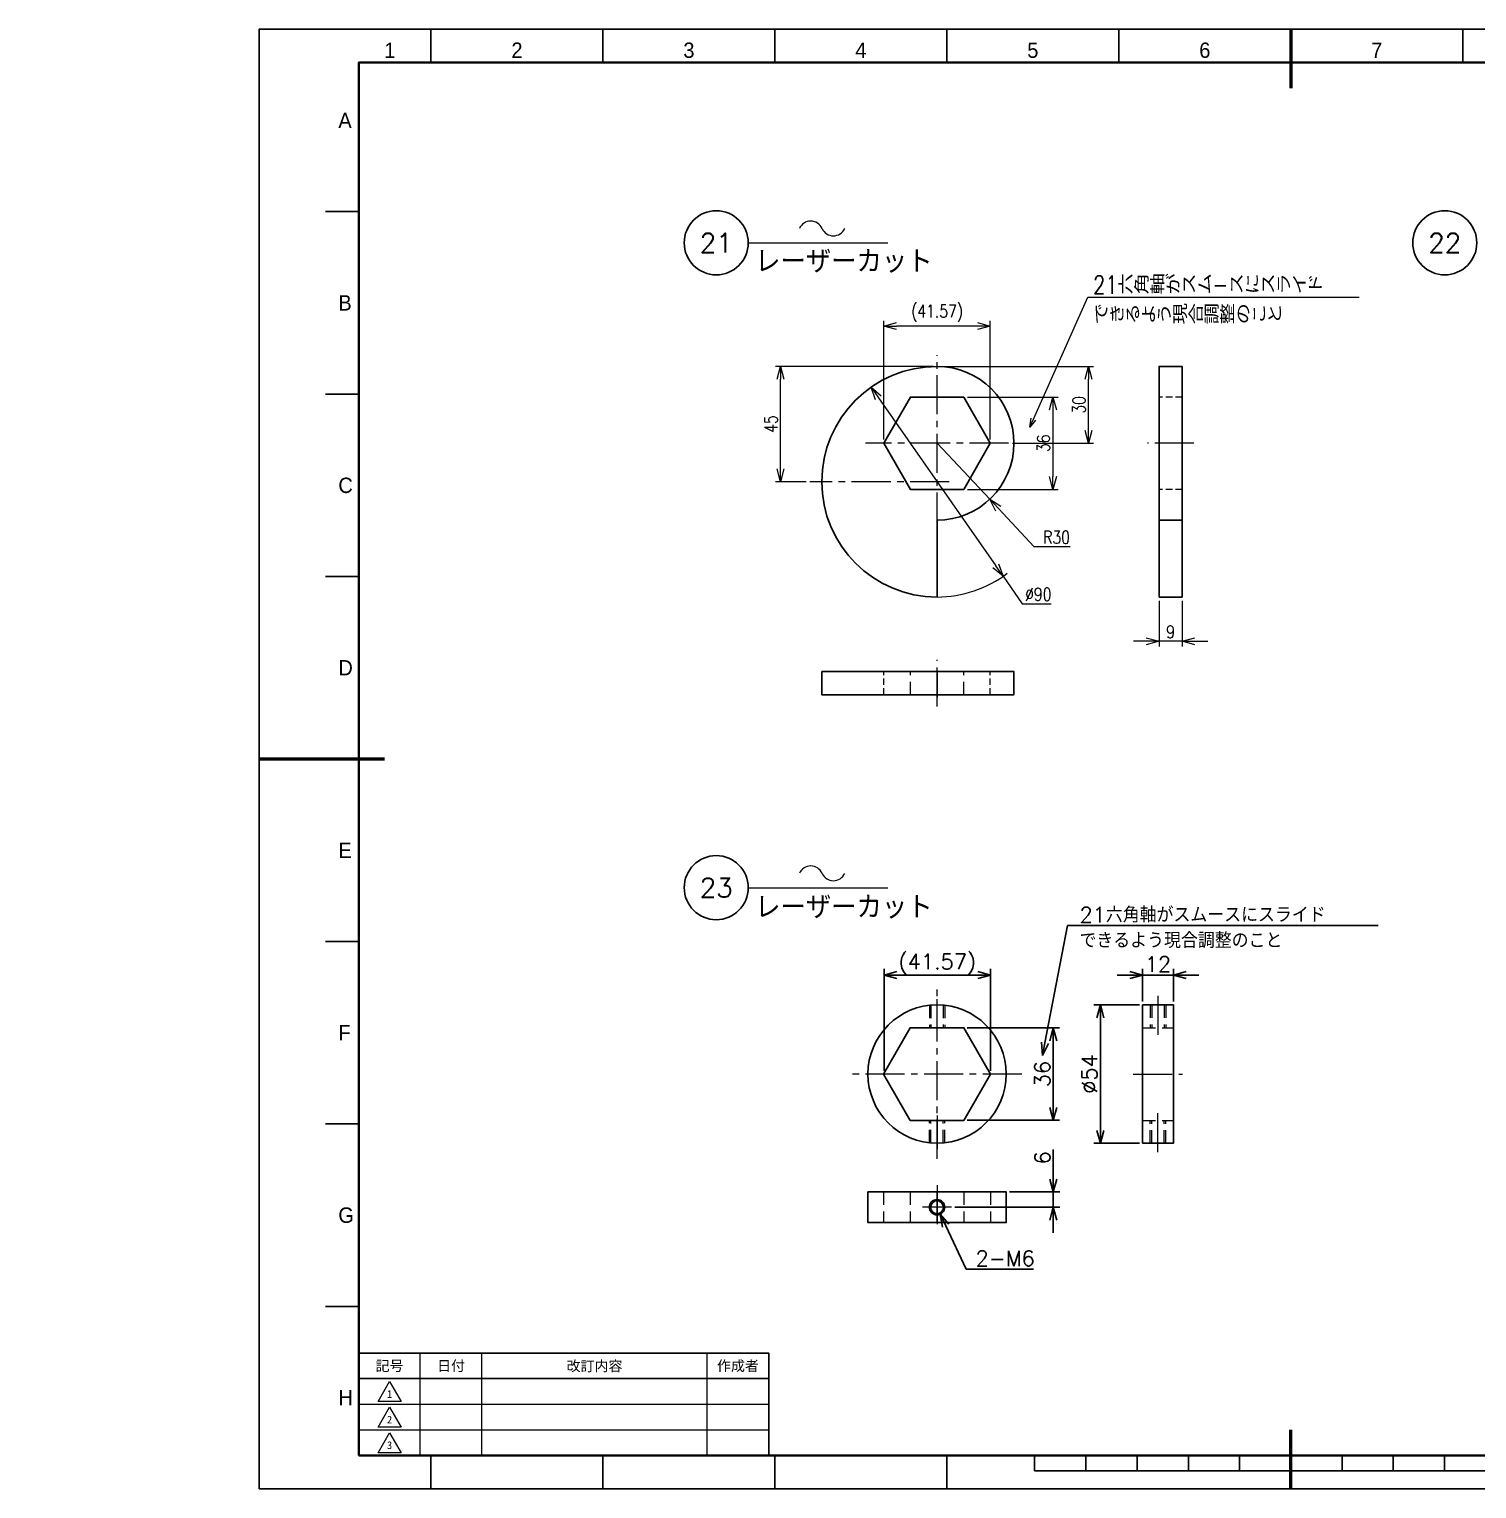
# Model space of a CAD drawing. Header units: millimetres. Extents: x 0 to 1791, y -12 to 588.
# Drawn here: x 895 to 1460, y 0 to 570 of the extents above; entities that cross this region are included whole.
import ezdxf
from ezdxf import colors
from ezdxf.entities.mleader import LeaderData, LeaderLine
from ezdxf.enums import TextEntityAlignment as Align
from ezdxf.math import Vec2, Vec3

# ---------------------------------------------------------------- set-up
doc = ezdxf.new("R2010")
doc.units = ezdxf.units.MM
doc.header["$LTSCALE"] = 0.8
doc.header["$PDMODE"] = 99
doc.header["$PDSIZE"] = 1
for name, pattern in [('CENTER2', [28.575, 19.05, -3.175, 3.175, -3.175]), ('HIDDEN', [9.525, 6.35, -3.175]), ('HIDDEN2', [4.7625, 3.175, -1.5875])]:
    doc.linetypes.add(name, pattern=pattern)
for name, color, linetype, lineweight in [('03_かくれ線', 6, 'HIDDEN2', 13), ('04_HIDDEN', 2, 'HIDDEN', 13), ('04_中心線', 1, 'CENTER2', 9), ('05_CENTER', 4, 'CENTER2', 13), ('07_寸法線', 3, 'Continuous', 9), ('08_DIM', 3, 'Continuous', 13), ('99_図枠', 7, 'Continuous', 40)]:
    doc.layers.add(name, color=color, linetype=linetype, lineweight=lineweight)
doc.layers.add('10_DRAFT', color=8, linetype='Continuous', lineweight=0, plot=False)
doc.styles.add('KSS_TXT', font='txt.shx', dxfattribs={"bigfont": 'extfont2.shx'})
doc.styles.add('MS_G', font='MS Gothic.ttf')
doc.styles.get("Standard").update_dxf_attribs({"font": 'txt.shx', "bigfont": 'extfont2.shx'})
doc.styles.add('寸法用', font='simplex.shx', dxfattribs={"width": 0.8, "bigfont": '@extfont2.shx'})
doc.styles.add('表題用', font='MS PGothic.ttf')
doc.dimstyles.new('KSS_DIM', dxfattribs={"dimscale": 2, "dimtxt": 3, "dimasz": 2.5, "dimexe": 1.25, "dimexo": 0.625, "dimtad": 1, "dimdsep": 46, "dimtxsty": 'KSS_TXT', "dimblk": 'OPEN30', "dimcen": 0, "dimazin": 2, "dimtfac": 0.75, "dimtmove": 0, "dimatfit": 3, "dimldrblk": 'OPEN30', "dimfxl": 1.25, "dimtolj": 1, "dimarcsym": 0})
doc.dimstyles.new('KSS_DIM$3', dxfattribs={"dimscale": 2, "dimtxt": 3, "dimasz": 2.5, "dimexe": 1.25, "dimexo": 0.625, "dimtad": 1, "dimtih": 1, "dimtoh": 1, "dimdsep": 46, "dimtxsty": 'KSS_TXT', "dimblk": 'OPEN30', "dimcen": 0, "dimazin": 2, "dimtfac": 0.75, "dimtofl": 0, "dimtmove": 0, "dimatfit": 3, "dimldrblk": 'OPEN30', "dimfxl": 1.25, "dimtolj": 1, "dimarcsym": 0})
doc.dimstyles.new('機械製図用', dxfattribs={"dimtxt": 3.5, "dimasz": 3.5, "dimexe": 2, "dimexo": 0, "dimgap": 1.2, "dimtad": 1, "dimdsep": 46, "dimtxsty": '寸法用', "dimblk": 'OPEN30', "dimcen": 0, "dimclrd": 256, "dimclre": 256, "dimclrt": 7, "dimazin": 2, "dimtm": 1e-09, "dimtfac": 0.75, "dimtmove": 0, "dimatfit": 3, "dimldrblk": 'OPEN30', "dimfxl": 1, "dimlwd": -1, "dimlwe": -1, "dimarcsym": 0})
doc.dimstyles.new('機械製図用$3', dxfattribs={"dimtxt": 3.5, "dimasz": 3.5, "dimexe": 2, "dimexo": 0, "dimgap": 1.2, "dimtad": 1, "dimtih": 1, "dimtoh": 1, "dimdsep": 46, "dimtxsty": '寸法用', "dimblk": 'OPEN30', "dimcen": 0, "dimsd1": 1, "dimclrd": 256, "dimclre": 256, "dimclrt": 7, "dimazin": 2, "dimtm": 1e-09, "dimtfac": 0.75, "dimtofl": 0, "dimtmove": 0, "dimatfit": 3, "dimldrblk": 'OPEN30', "dimfxl": 1, "dimlwd": -1, "dimlwe": -1, "dimarcsym": 0})

# ---------------------------------------------------------------- blocks, each defined once
blk = doc.blocks.new('AM_BALLOON1')
at = {"transparency": 16777216}
blk.add_circle((0, 0), 5, dxfattribs=at)
blk.add_attdef('B_NUMBER', text='', height=3, dxfattribs=at).set_placement((0, 0), align=Align.MIDDLE_CENTER)
blk = doc.blocks.new('_OPEN')
at = {"color": 0, "linetype": 'ByBlock'}
for p, q in [((-1, 0.17), (0, 0)), ((0, 0), (-1, -0.17)), ((0, 0), (-1, 0))]:
    blk.add_line(p, q, dxfattribs=at)
blk = doc.blocks.new('p1ba05')
for centre, start, end in [((-2.95, 0.29), 24.2276, 155.5758), ((0, 1.62), 204.2276, 335.5758)]:
    blk.add_arc(centre, 1.62, start, end)
blk = doc.blocks.new('M6tz')
at = {"color": 0}
for radius in [3, 2.5]:
    blk.add_circle((0, 0), radius, dxfattribs=at)
at = {"layer": '05_CENTER'}
for p, q in [((5.68, 0), (-5.68, 0)), ((0, -5.68), (0, 5.68))]:
    blk.add_line(p, q, dxfattribs=at)
blk = doc.blocks.new('_Open30')
at = {"color": 0, "linetype": 'ByBlock', "lineweight": -2}
for p, q in [((-1, 0.27), (0, 0)), ((0, 0), (-1, -0.27)), ((0, 0), (-1, 0))]:
    blk.add_line(p, q, dxfattribs=at)
blk = doc.blocks.new('*D176')
at = {"layer": '07_寸法線', "transparency": 16777216}
for p, q in [((1287.59, 367.68), (1273.65, 382.53)), ((1301.58, 367.68), (1287.59, 367.68))]:
    blk.add_line(p, q, dxfattribs=at)
at = {"layer": 'Defpoints', "color": 0, "transparency": 16777216}
for p in [(1249.69, 408.04), (1270.22, 386.17)]:
    blk.add_point(p, dxfattribs=at)
at = {"layer": '07_寸法線', "transparency": 16777216, "xscale": 5, "yscale": 5, "zscale": 5, "rotation": 133.2073344982007}
blk.add_blockref('_Open30', (1270.22, 386.17), dxfattribs=at)
at = {"layer": '07_寸法線', "color": 7, "transparency": 16777216, "insert": (1296.34, 371.38), "char_height": 5, "attachment_point": 5, "style": '寸法用'}
blk.add_mtext('R30', dxfattribs=at)
blk = doc.blocks.new('*D170')
at = {"layer": '07_寸法線', "transparency": 16777216}
for p, q in [((1261.58, 426.04), (1296.92, 426.04)), ((1294.92, 421.04), (1294.92, 395.04)), ((1261.58, 390.04), (1296.92, 390.04))]:
    blk.add_line(p, q, dxfattribs=at)
at = {"layer": 'Defpoints', "color": 0, "transparency": 16777216}
for p in [(1260.08, 426.04), (1260.08, 390.04), (1294.92, 390.04)]:
    blk.add_point(p, dxfattribs=at)
at = {"layer": '07_寸法線', "transparency": 16777216, "xscale": 5, "yscale": 5, "zscale": 5}
for p, rotation in [((1294.92, 426.04), 90), ((1294.92, 390.04), 270)]:
    blk.add_blockref('_Open30', p, dxfattribs=dict(at, rotation=rotation))
at = {"layer": '07_寸法線', "color": 7, "transparency": 16777216, "insert": (1291.22, 408.04), "char_height": 5, "attachment_point": 5, "rotation": 90, "style": '寸法用'}
blk.add_mtext('36', dxfattribs=at)
blk = doc.blocks.new('*D171')
at = {"layer": '07_寸法線', "transparency": 16777216}
for p, q in [((1251.19, 438.04), (1310.8, 438.04)), ((1308.8, 413.04), (1308.8, 433.04)), ((1279.1, 408.04), (1310.8, 408.04))]:
    blk.add_line(p, q, dxfattribs=at)
at = {"layer": 'Defpoints', "color": 0, "transparency": 16777216}
for p in [(1249.69, 438.04), (1308.8, 438.04), (1277.6, 408.04)]:
    blk.add_point(p, dxfattribs=at)
at = {"layer": '07_寸法線', "transparency": 16777216, "xscale": 5, "yscale": 5, "zscale": 5}
for p, rotation in [((1308.8, 438.04), 90), ((1308.8, 408.04), 270)]:
    blk.add_blockref('_Open30', p, dxfattribs=dict(at, rotation=rotation))
at = {"layer": '07_寸法線', "color": 7, "transparency": 16777216, "insert": (1305.1, 423.04), "char_height": 5, "attachment_point": 5, "rotation": 90, "style": '寸法用'}
blk.add_mtext('30', dxfattribs=at)
blk = doc.blocks.new('*D173')
at = {"layer": '07_寸法線', "transparency": 16777216}
for p, q in [((1228.9, 409.54), (1228.9, 455.77)), ((1270.47, 409.54), (1270.47, 455.77)), ((1265.47, 453.77), (1233.9, 453.77))]:
    blk.add_line(p, q, dxfattribs=at)
at = {"layer": 'Defpoints', "color": 0, "transparency": 16777216}
for p in [(1228.9, 453.77), (1228.9, 408.04), (1270.47, 408.04)]:
    blk.add_point(p, dxfattribs=at)
at = {"layer": '07_寸法線', "transparency": 16777216, "xscale": 5, "yscale": 5, "zscale": 5, "rotation": 180}
blk.add_blockref('_Open30', (1228.9, 453.77), dxfattribs=at)
at = {"layer": '07_寸法線', "transparency": 16777216, "xscale": 5, "yscale": 5, "zscale": 5}
blk.add_blockref('_Open30', (1270.47, 453.77), dxfattribs=at)
at = {"layer": '07_寸法線', "color": 7, "transparency": 16777216, "insert": (1249.69, 458.78), "char_height": 5, "attachment_point": 5, "style": '寸法用'}
blk.add_mtext('(41.57)', dxfattribs=at)
blk = doc.blocks.new('*D174')
at = {"layer": '07_寸法線', "transparency": 16777216}
for p, q in [((1336.36, 346.54), (1336.36, 328.76)), ((1345.36, 346.54), (1345.36, 328.76)), ((1331.36, 330.76), (1326.36, 330.76)), ((1345.36, 330.76), (1336.36, 330.76)), ((1350.36, 330.76), (1355.36, 330.76))]:
    blk.add_line(p, q, dxfattribs=at)
at = {"layer": 'Defpoints', "color": 0, "transparency": 16777216}
for p in [(1336.36, 348.04), (1345.36, 348.04), (1336.36, 330.76)]:
    blk.add_point(p, dxfattribs=at)
at = {"layer": '07_寸法線', "transparency": 16777216, "xscale": 5, "yscale": 5, "zscale": 5}
blk.add_blockref('_Open30', (1336.36, 330.76), dxfattribs=at)
at = {"layer": '07_寸法線', "transparency": 16777216, "xscale": 5, "yscale": 5, "zscale": 5, "rotation": 180}
blk.add_blockref('_Open30', (1345.36, 330.76), dxfattribs=at)
at = {"layer": '07_寸法線', "color": 7, "transparency": 16777216, "insert": (1340.86, 334.46), "char_height": 5, "attachment_point": 5, "style": '寸法用'}
blk.add_mtext('9', dxfattribs=at)
blk = doc.blocks.new('*D172')
at = {"layer": '07_寸法線', "transparency": 16777216}
for p, q in [((1248.19, 438.04), (1186.58, 438.04)), ((1188.58, 398.04), (1188.58, 433.04)), ((1198.55, 393.04), (1186.58, 393.04))]:
    blk.add_line(p, q, dxfattribs=at)
at = {"layer": 'Defpoints', "color": 0, "transparency": 16777216}
for p in [(1188.58, 438.04), (1249.69, 438.04), (1200.05, 393.04)]:
    blk.add_point(p, dxfattribs=at)
at = {"layer": '07_寸法線', "transparency": 16777216, "xscale": 5, "yscale": 5, "zscale": 5}
for p, rotation in [((1188.58, 438.04), 90), ((1188.58, 393.04), 270)]:
    blk.add_blockref('_Open30', p, dxfattribs=dict(at, rotation=rotation))
at = {"layer": '07_寸法線', "color": 7, "transparency": 16777216, "insert": (1184.88, 415.54), "char_height": 5, "attachment_point": 5, "rotation": 90, "style": '寸法用'}
blk.add_mtext('45', dxfattribs=at)
blk = doc.blocks.new('*D175')
at = {"layer": '07_寸法線', "transparency": 16777216}
for p, q in [((1226.78, 425.83), (1272.59, 360.24)), ((1275.45, 356.14), (1282.95, 345.4)), ((1282.95, 345.4), (1294.25, 345.4))]:
    blk.add_line(p, q, dxfattribs=at)
blk.add_arc((1249.69, 393.04), 45, 270, 307.4724, dxfattribs=at)
at = {"layer": 'Defpoints', "color": 0, "transparency": 16777216}
for p in [(1223.92, 429.93), (1275.45, 356.14)]:
    blk.add_point(p, dxfattribs=at)
at = {"layer": '07_寸法線', "transparency": 16777216, "xscale": 5, "yscale": 5, "zscale": 5}
for p, rotation in [((1223.92, 429.93), 124.9259051217519), ((1275.45, 356.14), 304.9259051217519)]:
    blk.add_blockref('_Open30', p, dxfattribs=dict(at, rotation=rotation))
at = {"layer": '07_寸法線', "color": 7, "transparency": 16777216, "insert": (1289.2, 349.1), "char_height": 5, "attachment_point": 5, "style": '寸法用'}
blk.add_mtext('∅90', dxfattribs=at)
blk = doc.blocks.new('*D161')
at = {"layer": '08_DIM', "color": 0, "lineweight": -2, "transparency": 16777216}
for p, q in [((1261.44, 179.87), (1297.53, 179.87)), ((1295.03, 174.87), (1295.03, 148.87)), ((1261.44, 143.87), (1297.53, 143.87))]:
    blk.add_line(p, q, dxfattribs=at)
at = {"layer": 'Defpoints', "color": 0, "transparency": 16777216}
for p in [(1260.19, 179.87), (1260.19, 143.87), (1295.03, 143.87)]:
    blk.add_point(p, dxfattribs=at)
at = {"layer": '08_DIM', "color": 0, "lineweight": -2, "transparency": 16777216, "xscale": 5, "yscale": 5, "zscale": 5}
for p, rotation in [((1295.03, 179.87), 90), ((1295.03, 143.87), 270)]:
    blk.add_blockref('_Open30', p, dxfattribs=dict(at, rotation=rotation))
at = {"layer": '08_DIM', "color": 0, "transparency": 16777216, "insert": (1290.78, 161.87), "char_height": 6, "attachment_point": 5, "rotation": 90, "style": 'KSS_TXT'}
blk.add_mtext('\\A1;36', dxfattribs=at)
blk = doc.blocks.new('*D162')
at = {"layer": '08_DIM', "color": 0, "lineweight": -2, "transparency": 16777216}
for p, q in [((1229.02, 163.12), (1229.02, 202.99)), ((1265.59, 200.49), (1234.02, 200.49)), ((1270.59, 163.12), (1270.59, 202.99))]:
    blk.add_line(p, q, dxfattribs=at)
at = {"layer": 'Defpoints', "color": 0, "transparency": 16777216}
for p in [(1229.02, 200.49), (1229.02, 161.87), (1270.59, 161.87)]:
    blk.add_point(p, dxfattribs=at)
at = {"layer": '08_DIM', "color": 0, "lineweight": -2, "transparency": 16777216, "xscale": 5, "yscale": 5, "zscale": 5, "rotation": 180}
blk.add_blockref('_Open30', (1229.02, 200.49), dxfattribs=at)
at = {"layer": '08_DIM', "color": 0, "lineweight": -2, "transparency": 16777216, "xscale": 5, "yscale": 5, "zscale": 5}
blk.add_blockref('_Open30', (1270.59, 200.49), dxfattribs=at)
at = {"layer": '08_DIM', "color": 0, "transparency": 16777216, "insert": (1249.8, 204.74), "char_height": 6, "attachment_point": 5, "style": 'KSS_TXT'}
blk.add_mtext('\\A1;(41.57)', dxfattribs=at)
blk = doc.blocks.new('*D163')
at = {"layer": '08_DIM', "color": 0, "lineweight": -2, "transparency": 16777216}
for p, q in [((1328.68, 188.87), (1310.92, 188.87)), ((1313.42, 183.87), (1313.42, 139.87)), ((1328.68, 134.87), (1310.92, 134.87))]:
    blk.add_line(p, q, dxfattribs=at)
at = {"layer": 'Defpoints', "color": 0, "transparency": 16777216}
for p in [(1329.93, 188.87), (1313.42, 134.87), (1329.93, 134.87)]:
    blk.add_point(p, dxfattribs=at)
at = {"layer": '08_DIM', "color": 0, "lineweight": -2, "transparency": 16777216, "xscale": 5, "yscale": 5, "zscale": 5}
for p, rotation in [((1313.42, 188.87), 90), ((1313.42, 134.87), 270)]:
    blk.add_blockref('_Open30', p, dxfattribs=dict(at, rotation=rotation))
at = {"layer": '08_DIM', "color": 0, "transparency": 16777216, "insert": (1309.17, 161.87), "char_height": 6, "attachment_point": 5, "rotation": 90, "style": 'KSS_TXT'}
blk.add_mtext('\\A1;%%C54', dxfattribs=at)
blk = doc.blocks.new('*D164')
at = {"layer": '08_DIM', "color": 0, "lineweight": -2, "transparency": 16777216}
for p, q in [((1324.93, 200.49), (1319.93, 200.49)), ((1329.93, 190.12), (1329.93, 202.99)), ((1341.93, 200.49), (1329.93, 200.49)), ((1341.93, 190.12), (1341.93, 202.99)), ((1346.93, 200.49), (1351.93, 200.49))]:
    blk.add_line(p, q, dxfattribs=at)
at = {"layer": 'Defpoints', "color": 0, "transparency": 16777216}
for p in [(1329.93, 200.49), (1329.93, 188.87), (1341.93, 188.87)]:
    blk.add_point(p, dxfattribs=at)
at = {"layer": '08_DIM', "color": 0, "lineweight": -2, "transparency": 16777216, "xscale": 5, "yscale": 5, "zscale": 5}
blk.add_blockref('_Open30', (1329.93, 200.49), dxfattribs=at)
at = {"layer": '08_DIM', "color": 0, "lineweight": -2, "transparency": 16777216, "xscale": 5, "yscale": 5, "zscale": 5, "rotation": 180}
blk.add_blockref('_Open30', (1341.93, 200.49), dxfattribs=at)
at = {"layer": '08_DIM', "color": 0, "transparency": 16777216, "insert": (1335.93, 204.74), "char_height": 6, "attachment_point": 5, "style": 'KSS_TXT'}
blk.add_mtext('\\A1;12', dxfattribs=at)
blk = doc.blocks.new('*D165')
at = {"layer": '08_DIM', "color": 0, "lineweight": -2, "transparency": 16777216}
for p, q in [((1295.05, 120.89), (1295.05, 132.39)), ((1277.94, 115.89), (1297.55, 115.89)), ((1295.05, 109.89), (1295.05, 115.89)), ((1256.61, 109.89), (1297.55, 109.89)), ((1295.05, 104.89), (1295.05, 99.89))]:
    blk.add_line(p, q, dxfattribs=at)
at = {"layer": 'Defpoints', "color": 0, "transparency": 16777216}
for p in [(1276.69, 115.89), (1295.05, 115.89), (1255.36, 109.89)]:
    blk.add_point(p, dxfattribs=at)
at = {"layer": '08_DIM', "color": 0, "lineweight": -2, "transparency": 16777216, "xscale": 5, "yscale": 5, "zscale": 5}
for p, rotation in [((1295.05, 115.89), 270), ((1295.05, 109.89), 90)]:
    blk.add_blockref('_Open30', p, dxfattribs=dict(at, rotation=rotation))
at = {"layer": '08_DIM', "color": 0, "transparency": 16777216, "insert": (1290.8, 129.14), "char_height": 6, "attachment_point": 5, "rotation": 90, "style": 'KSS_TXT'}
blk.add_mtext('\\A1;6', dxfattribs=at)
blk = doc.blocks.new('*D166')
at = {"layer": '08_DIM', "color": 0, "lineweight": -2, "transparency": 16777216}
for p, q in [((1261.02, 85.68), (1253.08, 102.65)), ((1287.27, 85.68), (1261.02, 85.68))]:
    blk.add_line(p, q, dxfattribs=at)
at = {"layer": 'Defpoints', "color": 0, "transparency": 16777216}
for p in [(1248.41, 112.61), (1250.96, 107.18)]:
    blk.add_point(p, dxfattribs=at)
at = {"layer": '08_DIM', "color": 0, "lineweight": -2, "transparency": 16777216, "xscale": 5, "yscale": 5, "zscale": 5, "rotation": 115.0759533002449}
blk.add_blockref('_Open30', (1250.96, 107.18), dxfattribs=at)
at = {"layer": '08_DIM', "color": 0, "transparency": 16777216, "insert": (1276.27, 89.93), "char_height": 6, "attachment_point": 5, "style": 'KSS_TXT'}
blk.add_mtext('\\A1;2-M6', dxfattribs=at)

msp = doc.modelspace()

# ---------------------------------------------------------------- linework, layer by layer
at = {"color": 0}
for p, q in [((1249.685, 378.038), (1249.685, 348.038)), ((1345.359, 378.038), (1336.359, 378.038)), ((1249.685, 308.922), (1249.685, 318.922)), ((1249.685, 318.922), (1249.685, 309.922))]:
    msp.add_line(p, q, dxfattribs=at)
for points in [[(1336.359, 348.038), (1345.359, 348.038), (1345.359, 438.038), (1336.359, 438.038)], [(1204.685, 318.922), (1204.685, 309.922), (1279.685, 309.922), (1279.685, 318.922)], [(1329.929, 134.87), (1341.929, 134.87), (1341.929, 188.87), (1329.929, 188.87)], [(1260.135, 143.77), (1239.235, 143.77), (1228.785, 161.87), (1239.235, 179.97), (1260.135, 179.97), (1270.585, 161.87)], [(1222.685, 115.893), (1222.685, 103.893), (1276.685, 103.893), (1276.685, 115.893)]]:
    msp.add_lwpolyline(points, close=True, dxfattribs=at)
for points in [[(1239.293, 390.038), (1260.077, 390.038), (1270.47, 408.038), (1260.077, 426.038), (1239.293, 426.038), (1228.9, 408.038), (1239.293, 390.038)], [(1239.293, 426.038), (1228.9, 408.038), (1239.293, 390.038), (1260.077, 390.038), (1270.47, 408.038), (1260.077, 426.038), (1239.293, 426.038)]]:
    msp.add_lwpolyline(points, dxfattribs=at)
msp.add_circle((1249.685, 161.87), 27, dxfattribs=at)
for centre, radius, start, end in [((1249.685, 393.038), 45, 90, 270), ((1249.685, 408.038), 30, 270, 90)]:
    msp.add_arc(centre, radius, start, end, dxfattribs=at)
at = {"layer": '03_かくれ線'}
for p, q in [((1345.359, 426.038), (1336.359, 426.038)), ((1345.359, 390.038), (1336.359, 390.038)), ((1228.9, 309.922), (1228.9, 318.922)), ((1270.47, 309.922), (1270.47, 318.922))]:
    msp.add_line(p, q, dxfattribs=at)
at = {"layer": '04_HIDDEN', "color": 3}
for p, q in [((1239.293, 309.922), (1239.293, 318.922)), ((1260.077, 309.922), (1260.077, 318.922))]:
    msp.add_line(p, q, dxfattribs=at)
at = {"layer": '04_HIDDEN'}
for p, q in [((1246.685, 188.703), (1246.685, 179.97)), ((1247.285, 188.764), (1247.285, 179.97)), ((1252.085, 188.764), (1252.085, 179.97)), ((1252.685, 188.703), (1252.685, 179.97)), ((1332.929, 188.87), (1332.929, 179.97)), ((1333.529, 188.87), (1333.529, 179.97)), ((1338.329, 188.87), (1338.329, 179.97)), ((1338.929, 188.87), (1338.929, 179.97)), ((1329.929, 179.97), (1341.929, 179.97)), ((1246.685, 135.038), (1246.685, 143.77)), ((1247.285, 134.977), (1247.285, 143.77)), ((1252.085, 134.977), (1252.085, 143.77)), ((1252.685, 135.038), (1252.685, 143.77)), ((1329.929, 143.77), (1341.929, 143.77)), ((1332.929, 134.87), (1332.929, 143.77)), ((1333.529, 134.87), (1333.529, 143.77)), ((1338.329, 134.87), (1338.329, 143.77)), ((1338.929, 134.87), (1338.929, 143.77)), ((1228.785, 115.893), (1228.785, 103.893)), ((1239.235, 115.893), (1239.235, 103.893)), ((1260.135, 115.893), (1260.135, 103.893)), ((1270.585, 115.893), (1270.585, 103.893))]:
    msp.add_line(p, q, dxfattribs=at)
at = {"layer": '04_中心線'}
for p, q in [((1249.685, 373.647), (1249.685, 442.429)), ((1277.598, 408.038), (1221.772, 408.038)), ((1349.979, 408.038), (1331.813, 408.038)), ((1254.438, 393.038), (1200.049, 393.038)), ((1249.685, 305.339), (1249.685, 323.505))]:
    msp.add_line(p, q, dxfattribs=at)
at = {"layer": '05_CENTER'}
for p, q in [((1249.685, 128.826), (1249.685, 194.915)), ((1249.685, 178.083), (1249.685, 191.07)), ((1335.929, 192.37), (1335.929, 176.47)), ((1282.729, 161.87), (1216.641, 161.87)), ((1326.222, 161.87), (1345.549, 161.87)), ((1249.685, 145.658), (1249.685, 132.671)), ((1335.929, 131.37), (1335.929, 147.27)), ((1249.685, 118.543), (1249.685, 101.243))]:
    msp.add_line(p, q, dxfattribs=at)
at = {"layer": '08_DIM'}
for p, q in [((1175.997, 486.264), (1230.406, 486.264)), ((1270.224, 386.171), (1249.685, 408.038)), ((1175.997, 234.604), (1230.406, 234.604))]:
    msp.add_line(p, q, dxfattribs=at)
at = {"layer": '10_DRAFT'}
for p, q in [((1249.685, 157.117), (1249.685, 166.623)), ((1254.438, 161.87), (1244.932, 161.87))]:
    msp.add_line(p, q, dxfattribs=at)
at = {"layer": '99_図枠', "lineweight": 25}
for p, q in [((1052.122, 556.646), (1052.122, 569.646)), ((1119.252, 556.646), (1119.252, 569.646)), ((1186.382, 556.646), (1186.382, 569.646)), ((1253.512, 556.646), (1253.512, 569.646)), ((1320.642, 556.646), (1320.642, 569.646)), ((1454.902, 556.646), (1454.902, 569.646)), ((1023.952, 498.44), (1010.952, 498.44)), ((1023.952, 427.234), (1010.952, 427.234)), ((1023.952, 356.029), (1010.952, 356.029)), ((1023.952, 213.617), (1010.952, 213.617)), ((1023.952, 142.411), (1010.952, 142.411)), ((1023.952, 71.206), (1010.952, 71.206)), ((1023.952, 43), (1183.952, 43)), ((1052.122, 0), (1052.122, 13)), ((1119.252, 0), (1119.252, 13)), ((1186.382, 0), (1186.382, 13)), ((1253.512, 0), (1253.512, 13)), ((1287.772, 7), (1287.772, 13)), ((1307.772, 7), (1307.772, 13)), ((1327.772, 7), (1327.772, 13)), ((1347.772, 7), (1347.772, 13)), ((1367.772, 7), (1367.772, 13)), ((1407.772, 7), (1407.772, 13)), ((1427.772, 7), (1427.772, 13)), ((1447.772, 7), (1447.772, 13)), ((1287.772, 7), (1487.772, 7))]:
    msp.add_line(p, q, dxfattribs=at)
at = {"layer": '99_図枠', "lineweight": 53}
for p, q in [((1387.772, 569.646), (1387.772, 546.646)), ((984.992, 284.823), (1033.952, 284.823)), ((1387.772, 0), (1387.772, 23))]:
    msp.add_line(p, q, dxfattribs=at)
at = {"layer": '99_図枠', "lineweight": 13}
for p, q in [((1047.952, 13), (1047.952, 53)), ((1071.952, 13), (1071.952, 53)), ((1159.952, 13), (1159.952, 53)), ((1023.952, 33), (1183.952, 33)), ((1023.952, 23), (1183.952, 23))]:
    msp.add_line(p, q, dxfattribs=at)
at = {"layer": '99_図枠'}
msp.add_lwpolyline([(1023.952, 13), (1777.552, 13), (1777.552, 556.646), (1023.952, 556.646)], close=True, dxfattribs=at)
at = {"layer": '99_図枠', "lineweight": 25}
msp.add_lwpolyline([(1023.952, 13), (1183.952, 13), (1183.952, 53), (1023.952, 53)], close=True, dxfattribs=at)
at = {"layer": '99_図枠', "lineweight": 13}
for points in [[(1031.452, 34.062), (1035.952, 41.856), (1040.452, 34.062), (1031.452, 34.062)], [(1031.452, 24.062), (1035.952, 31.856), (1040.452, 24.062), (1031.452, 24.062)], [(1031.452, 14.062), (1035.952, 21.856), (1040.452, 14.062), (1031.452, 14.062)]]:
    msp.add_lwpolyline(points, dxfattribs=at)
at = {"layer": 'Defpoints'}
msp.add_lwpolyline([(984.992, 0), (1790.552, 0), (1790.552, 569.646), (984.992, 569.646)], close=True, dxfattribs=at)

# ---------------------------------------------------------------- block references
msp.add_blockref('M6tz', (1249.685, 109.893))
at = {"layer": '08_DIM', "xscale": 3, "yscale": 3, "zscale": 3}
for p in [(1209.233, 488.999), (1209.233, 237.339)]:
    msp.add_blockref('p1ba05', p, dxfattribs=at)

# ---------------------------------------------------------------- texts
at = {"layer": '08_DIM', "style": 'KSS_TXT'}
for p in [(1178.652, 474.526), (1178.652, 222.497)]:
    msp.add_text('レーザーカット', height=9, dxfattribs=at).set_placement(p)
at = {"layer": '99_図枠', "lineweight": 13, "style": '表題用'}
for s, p in [('1', (1036.076, 556.646)), ('2', (1085.687, 556.646)), ('3', (1152.817, 556.646)), ('4', (1219.947, 556.646)), ('5', (1287.077, 556.646)), ('6', (1354.207, 556.646)), ('7', (1421.337, 556.646))]:
    msp.add_text(s, height=6, dxfattribs=at).set_placement(p, align=Align.BOTTOM_CENTER)
for s, p in [('A', (1015.952, 534.043)), ('B', (1015.952, 462.837)), ('C', (1015.952, 391.632)), ('D', (1015.952, 320.426)), ('E', (1015.952, 249.22)), ('F', (1015.952, 178.014)), ('G', (1015.952, 106.809)), ('H', (1015.952, 35.603))]:
    msp.add_text(s, height=6, dxfattribs=at).set_placement(p, align=Align.MIDDLE_LEFT)
at = {"layer": '99_図枠', "style": '表題用'}
for s, p in [('記号', (1035.952, 48)), ('日付', (1059.952, 48)), ('作成者', (1171.952, 48))]:
    msp.add_text(s, height=4, dxfattribs=at).set_placement(p, align=Align.MIDDLE_CENTER)
msp.add_text('改訂内容', height=4, dxfattribs=at).set_placement((1115.952, 48), align=Align.MIDDLE)
at = {"layer": '99_図枠', "lineweight": 13, "style": 'MS_G'}
for s, p in [('1', (1035.952, 37)), ('2', (1035.952, 27)), ('3', (1035.952, 17))]:
    msp.add_text(s, height=3, dxfattribs=at).set_placement(p, align=Align.MIDDLE)

# ---------------------------------------------------------------- dimensions: what is measured, and where the dimension line sits
at = {"layer": '07_寸法線'}
dim = msp.add_linear_dim(base=(1228.9, 453.773), p1=(1270.47, 408.038), p2=(1228.9, 408.038), text='(<>)', dimstyle='機械製図用', override={"dimtxt": 5, "dimasz": 5, "dimexo": 1.5}, dxfattribs=at)
dim.commit()
dim.dimension.update_dxf_attribs({"geometry": '*D173', "text_midpoint": (1249.685, 458.782)})
for base, p1, p2, picture, middle in [((1188.579, 438.038), (1200.049, 393.038), (1249.685, 438.038), '*D172', (1184.879, 415.538)), ((1308.798, 438.038), (1277.598, 408.038), (1249.685, 438.038), '*D171', (1305.098, 423.038)), ((1294.918, 390.038), (1260.077, 426.038), (1260.077, 390.038), '*D170', (1291.218, 408.038))]:
    dim = msp.add_linear_dim(base=base, p1=p1, p2=p2, angle=90, dimstyle='機械製図用', override={"dimtxt": 5, "dimasz": 5, "dimexo": 1.5}, dxfattribs=at)
    dim.commit()
    dim.dimension.update_dxf_attribs({"geometry": picture, "text_midpoint": middle})
dim = msp.add_diameter_dim_2p(p1=(1223.922, 429.933), p2=(1275.448, 356.143), dimstyle='機械製図用$3', override={"dimtxt": 5, "dimasz": 5}, dxfattribs=at)
dim.commit()
dim.dimension.update_dxf_attribs({"geometry": '*D175', "text_midpoint": (1289.199, 345.397), "dimtype": 163})
dim = msp.add_radius_dim(center=(1249.685, 408.038), mpoint=(1270.224, 386.171), dimstyle='機械製図用$3', override={"dimtxt": 5, "dimasz": 5}, dxfattribs=at)
dim.commit()
dim.dimension.update_dxf_attribs({"geometry": '*D176', "text_midpoint": (1296.343, 367.681), "dimtype": 164})
dim = msp.add_linear_dim(base=(1336.359, 330.758), p1=(1345.359, 348.038), p2=(1336.359, 348.038), dimstyle='機械製図用', override={"dimtxt": 5, "dimasz": 5, "dimexo": 1.5}, dxfattribs=at)
dim.commit()
dim.dimension.update_dxf_attribs({"geometry": '*D174', "text_midpoint": (1340.859, 334.458)})
at = {"layer": '08_DIM'}
dim = msp.add_linear_dim(base=(1229.016, 200.491), p1=(1270.585, 161.87), p2=(1229.016, 161.87), text='(<>)', dimstyle='KSS_DIM', dxfattribs=at)
dim.commit()
dim.dimension.update_dxf_attribs({"geometry": '*D162', "text_midpoint": (1249.801, 204.741)})
dim = msp.add_linear_dim(base=(1329.929, 200.491), p1=(1341.929, 188.87), p2=(1329.929, 188.87), dimstyle='KSS_DIM', dxfattribs=at)
dim.commit()
dim.dimension.update_dxf_attribs({"geometry": '*D164', "text_midpoint": (1335.929, 204.741)})
dim = msp.add_linear_dim(base=(1313.422, 134.87), p1=(1329.929, 188.87), p2=(1329.929, 134.87), angle=90, text='%%C<>', dimstyle='KSS_DIM', dxfattribs=at)
dim.commit()
dim.dimension.update_dxf_attribs({"geometry": '*D163', "text_midpoint": (1309.172, 161.87)})
for base, p1, p2, picture, middle in [((1295.033, 143.87), (1260.193, 179.87), (1260.193, 143.87), '*D161', (1290.783, 161.87)), ((1295.048, 115.893), (1255.361, 109.893), (1276.685, 115.893), '*D165', (1290.798, 129.143))]:
    dim = msp.add_linear_dim(base=base, p1=p1, p2=p2, angle=90, dimstyle='KSS_DIM', dxfattribs=at)
    dim.commit()
    dim.dimension.update_dxf_attribs({"geometry": picture, "text_midpoint": middle})
dim = msp.add_diameter_dim_2p(p1=(1248.414, 112.61), p2=(1250.957, 107.175), text='2-M<>', dimstyle='KSS_DIM$3', override={"dimpost": '<>', "dimtix": 1}, dxfattribs=at)
dim.commit()
dim.dimension.update_dxf_attribs({"geometry": '*D166', "text_midpoint": (1276.267, 85.676), "dimtype": 163})

# ---------------------------------------------------------------- leaders
at = {"layer": '07_寸法線'}
ml = msp.add_multileader_mtext('Standard', dxfattribs=at)
ml.set_content('21六角軸がスム-スにスライド\\Pできるよう現合調整のこと', color=7, style='寸法用')
ml.set_leader_properties(color=256, linetype='ByLayer', lineweight=-1)
ml.set_arrow_properties(name='OPEN30')
ml.build(insert=Vec2(0, 0))
ml.multileader.update_dxf_attribs({"has_dogleg": 0, "text_left_attachment_type": 6, "text_right_attachment_type": 6, "arrow_head_size": 3.5})
ctx = ml.context
ctx.base_point, ctx.char_height, ctx.arrow_head_size, ctx.plane_origin = Vec3(1308.587, 465.023), 7, 3.5, Vec3(1290.887, 414.29)
ctx.left_attachment, ctx.right_attachment = 6, 6
notes = []
notes.append((ctx, [(0, (1, 1, 0), (1300.587, 465.023), (1, 0), 8, [(0, [(1285.871, 414.29)], 0, [])])]))
ctx.mtext.insert, ctx.mtext.flow_direction = Vec3(1310.587, 473.423), 5
at = {"layer": '08_DIM'}
ml = msp.add_multileader_block('Standard', dxfattribs=at)
ml.set_content('AM_BALLOON1', color=256, scale=2.5)
ml.set_attribute('B_NUMBER', '21', width=0)
ml.set_leader_properties(color=256, linetype='ByLayer', lineweight=-1)
ml.set_arrow_properties(name='OPEN')
ml.build(insert=Vec2(0, 0))
ml.multileader.update_dxf_attribs({"leader_type": 0, "has_dogleg": 0, "text_right_attachment_type": 6, "dogleg_length": 0, "arrow_head_size": 5, "scale": 2.5, "block_connection_type": 1})
ctx = ml.context
ctx.base_point, ctx.scale, ctx.char_height, ctx.arrow_head_size, ctx.landing_gap_size, ctx.plane_origin = Vec3(1163.482, 486.274), 2.5, 10, 5, 5, Vec3(1163.482, 486.274)
ctx.right_attachment, ctx.attachment_type = 6, 1
notes.append((ctx, [(0, (0, 0, 0), (0, 0), (1, 0), 1, [])]))
ctx.block.insert = Vec3(1163.482, 486.274)
ml = msp.add_multileader_block('Standard', dxfattribs=at)
ml.set_content('AM_BALLOON1', color=256, scale=2.5)
ml.set_attribute('B_NUMBER', '22', width=0)
ml.set_leader_properties(color=256, linetype='ByLayer', lineweight=-1)
ml.set_arrow_properties(name='OPEN')
ml.build(insert=Vec2(0, 0))
ml.multileader.update_dxf_attribs({"leader_type": 0, "has_dogleg": 0, "text_right_attachment_type": 6, "dogleg_length": 0, "arrow_head_size": 5, "scale": 2.5, "block_connection_type": 1})
ctx = ml.context
ctx.base_point, ctx.scale, ctx.char_height, ctx.arrow_head_size, ctx.landing_gap_size, ctx.plane_origin = Vec3(1447.879, 486.274), 2.5, 10, 5, 5, Vec3(1447.879, 486.274)
ctx.right_attachment, ctx.attachment_type = 6, 1
notes.append((ctx, [(0, (0, 0, 0), (0, 0), (1, 0), 1, [])]))
ctx.block.insert = Vec3(1447.879, 486.274)
ml = msp.add_multileader_block('Standard', dxfattribs=at)
ml.set_content('AM_BALLOON1', color=256, scale=2.5)
ml.set_attribute('B_NUMBER', '23', width=0)
ml.set_leader_properties(color=256, linetype='ByLayer', lineweight=-1)
ml.set_arrow_properties(name='OPEN')
ml.build(insert=Vec2(0, 0))
ml.multileader.update_dxf_attribs({"leader_type": 0, "has_dogleg": 0, "text_right_attachment_type": 6, "dogleg_length": 0, "arrow_head_size": 5, "scale": 2.5, "block_connection_type": 1})
ctx = ml.context
ctx.base_point, ctx.scale, ctx.char_height, ctx.arrow_head_size, ctx.landing_gap_size, ctx.plane_origin = Vec3(1163.482, 234.614), 2.5, 10, 5, 5, Vec3(1163.482, 234.614)
ctx.right_attachment, ctx.attachment_type = 6, 1
notes.append((ctx, [(0, (0, 0, 0), (0, 0), (1, 0), 1, [])]))
ctx.block.insert = Vec3(1163.482, 234.614)
ml = msp.add_multileader_mtext('Standard', dxfattribs=at)
ml.set_content('21六角軸がスムースにスライド\\Pできるよう現合調整のこと', color=256)
ml.set_leader_properties()
ml.set_arrow_properties(name='OPEN30')
ml.build(insert=Vec2(0, 0))
ml.multileader.update_dxf_attribs({"text_left_attachment_type": 6, "text_right_attachment_type": 6, "dogleg_length": 0.36, "arrow_head_size": 5, "scale": 2})
ctx = ml.context
ctx.base_point, ctx.scale, ctx.char_height, ctx.arrow_head_size, ctx.landing_gap_size, ctx.plane_origin = Vec3(1301.286, 219.83), 2, 6, 5, 4, Vec3(1290.866, 169.096)
ctx.left_attachment, ctx.right_attachment = 6, 6
notes.append((ctx, [(0, (1, 1, 0), (1300.566, 219.83), (1, 0), 0.72, [(0, [(1290.866, 169.096)], 0, [])])]))
ctx.mtext.insert, ctx.mtext.flow_direction = Vec3(1305.286, 227.03), 5
for ctx, leaders in notes:
    for number, flags, end, landing, length, lines in leaders:
        leader = LeaderData()
        leader.index, (leader.has_last_leader_line, leader.has_dogleg_vector, leader.attachment_direction) = number, flags
        leader.last_leader_point, leader.dogleg_vector, leader.dogleg_length = Vec3(end), Vec3(landing), length
        for number, points, colour, breaks in lines:
            line = LeaderLine()
            line.index, line.vertices, line.color, line.breaks = number, Vec3.list(points), colors.encode_raw_color(colour), breaks
            leader.lines.append(line)
        ctx.leaders.append(leader)

doc.saveas('drawing.dxf')
